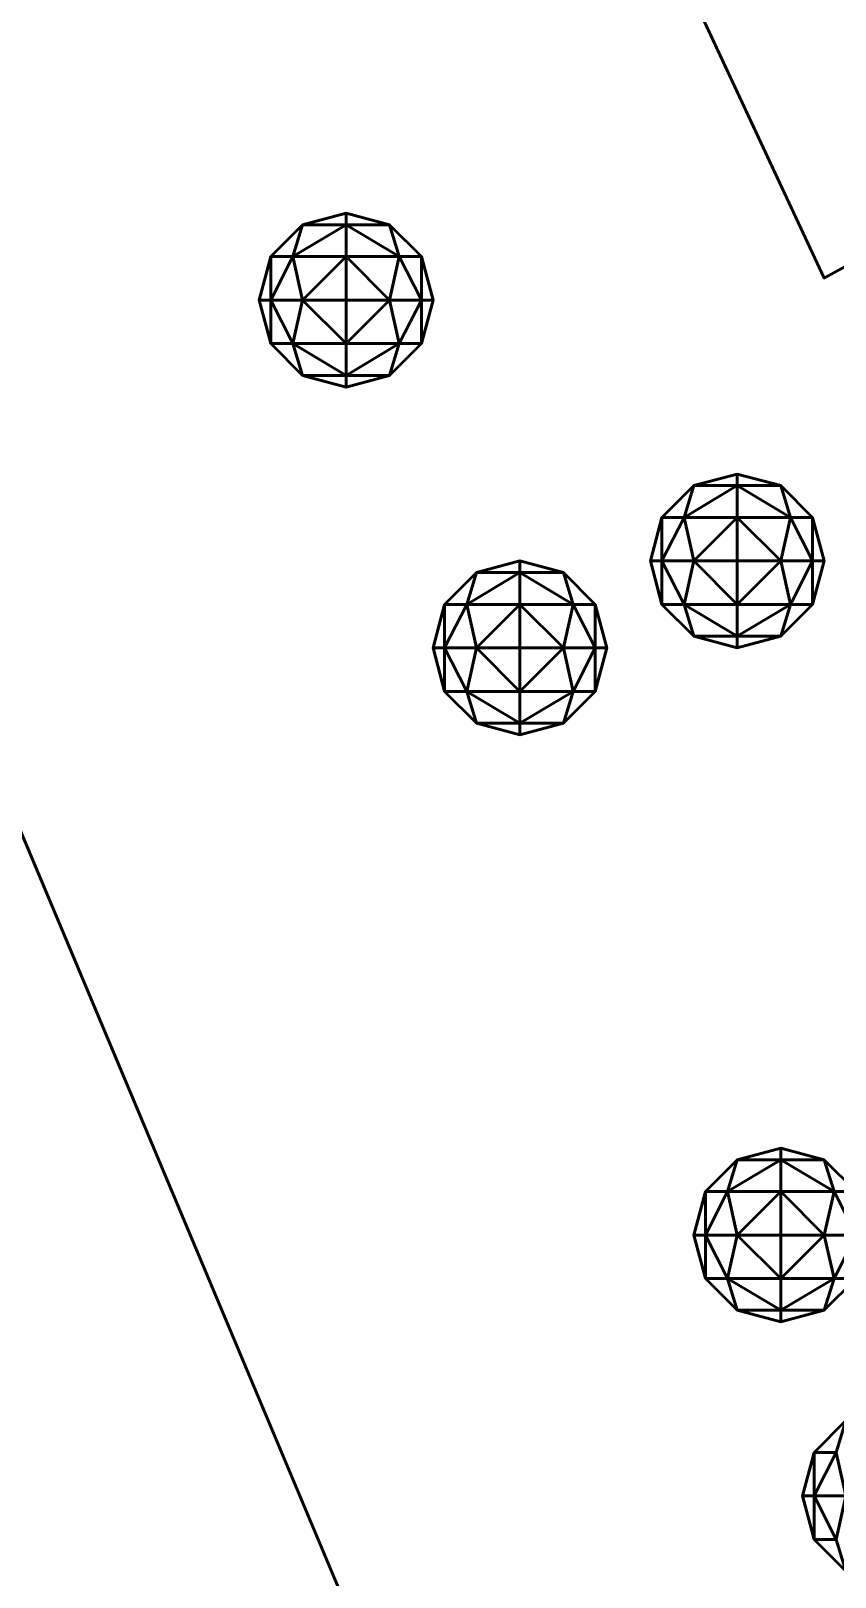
# Model space of a CAD drawing. Header units: metres. Extents: x -246 to 254, y -250 to 250.
# Drawn here: x -56.25 to -37.75, y -8.87 to 26.69 of the extents above; entities that cross this region are included whole.
import ezdxf

# ---------------------------------------------------------------- set-up
doc = ezdxf.new("R2010")
doc.units = ezdxf.units.M
doc.header["$LTSCALE"] = 5.08
doc.layers.add('一般', color=7, linetype='Continuous', lineweight=5)

# ---------------------------------------------------------------- blocks, each defined once
blk = doc.blocks.new('市街地地図 (3D)')
at = {"layer": '一般', "color": 31, "linetype": 'Continuous', "lineweight": 50}
for points, invisible_edges in [([(-60, 59, 6), (-68, 64, 6), (-63.5, 67, 6), (-60, 59, 6)], 13), ([(-60, 59), (-68, 64), (-63.5, 67), (-60, 59)], 13), ([(-60, 59, 6), (-64.5, 56.5, 6), (-68, 64, 6), (-60, 59, 6)], 12), ([(-60, 59), (-64.5, 56.5), (-68, 64), (-60, 59)], 12)]:
    blk.add_3dface(points, dxfattribs=dict(at, invisible_edges=invisible_edges))
for points in [[(-68, 64), (-68, 64, 6), (-64.5, 56.5, 6), (-64.5, 56.5)], [(-64.5, 56.5), (-64.5, 56.5, 6), (-60, 59, 6), (-60, 59)]]:
    blk.add_3dface(points, dxfattribs=at)
blk = doc.blocks.new('アーケイド (3D)')
at = {"layer": '一般', "color": 1}
blk.add_blockref('市街地地図 (3D)', (0, 0), dxfattribs=at)
blk = doc.blocks.new('NW4 (3D)')
at = {"layer": '一般', "color": 254, "linetype": 'Continuous', "lineweight": 50}
for points in [[(-75.5, 57.732, -1), (-76.5, 57.732), (-75.5, 58)], [(-76.5, 57.732), (-75.5, 57.732, 1), (-75.5, 58)], [(-75.5, 57.732, 1), (-74.5, 57.732), (-75.5, 58)], [(-74.5, 57.732), (-75.5, 57.732, -1), (-75.5, 58)], [(-76.725, 57, -1.225), (-77.232, 57), (-76.5, 57.732)], [(-77.232, 57), (-76.725, 57, 1.225), (-76.5, 57.732)], [(-75.5, 57, -1.732), (-76.725, 57, -1.225), (-75.5, 57.732, -1)], [(-75.5, 57.732, -1), (-76.725, 57, -1.225), (-76.5, 57.732)], [(-76.5, 57.732), (-76.725, 57, 1.225), (-75.5, 57.732, 1)], [(-76.725, 57, 1.225), (-75.5, 57, 1.732), (-75.5, 57.732, 1)], [(-75.5, 57, 1.732), (-74.275, 57, 1.225), (-75.5, 57.732, 1)], [(-75.5, 57.732, 1), (-74.275, 57, 1.225), (-74.5, 57.732)], [(-74.5, 57.732), (-74.275, 57, -1.225), (-75.5, 57.732, -1)], [(-74.275, 57, -1.225), (-75.5, 57, -1.732), (-75.5, 57.732, -1)], [(-74.275, 57, 1.225), (-73.768, 57), (-74.5, 57.732)], [(-73.768, 57), (-74.275, 57, -1.225), (-74.5, 57.732)], [(-77.232, 56, -1), (-77.5, 56), (-77.232, 57)], [(-77.5, 56), (-77.232, 56, 1), (-77.232, 57)], [(-76.5, 56, -1.732), (-77.232, 56, -1), (-76.725, 57, -1.225)], [(-76.725, 57, -1.225), (-77.232, 56, -1), (-77.232, 57)], [(-77.232, 57), (-77.232, 56, 1), (-76.725, 57, 1.225)], [(-77.232, 56, 1), (-76.5, 56, 1.732), (-76.725, 57, 1.225)], [(-75.5, 57, -1.732), (-76.5, 56, -1.732), (-76.725, 57, -1.225)], [(-76.725, 57, 1.225), (-76.5, 56, 1.732), (-75.5, 57, 1.732)], [(-75.5, 56, -2), (-76.5, 56, -1.732), (-75.5, 57, -1.732)], [(-76.5, 56, 1.732), (-75.5, 56, 2), (-75.5, 57, 1.732)], [(-75.5, 56, 2), (-74.5, 56, 1.732), (-75.5, 57, 1.732)], [(-75.5, 57, 1.732), (-74.5, 56, 1.732), (-74.275, 57, 1.225)], [(-74.275, 57, -1.225), (-74.5, 56, -1.732), (-75.5, 57, -1.732)], [(-74.5, 56, -1.732), (-75.5, 56, -2), (-75.5, 57, -1.732)], [(-74.5, 56, 1.732), (-73.768, 56, 1), (-74.275, 57, 1.225)], [(-73.768, 56, -1), (-74.5, 56, -1.732), (-74.275, 57, -1.225)], [(-74.275, 57, 1.225), (-73.768, 56, 1), (-73.768, 57)], [(-73.768, 57), (-73.768, 56, -1), (-74.275, 57, -1.225)], [(-73.768, 56, 1), (-73.5, 56), (-73.768, 57)], [(-73.5, 56), (-73.768, 56, -1), (-73.768, 57)], [(-77.232, 56, -1), (-77.232, 55), (-77.5, 56)], [(-77.5, 56), (-77.232, 55), (-77.232, 56, 1)], [(-76.5, 56, -1.732), (-76.725, 55, -1.225), (-77.232, 56, -1)], [(-76.725, 55, -1.225), (-77.232, 55), (-77.232, 56, -1)], [(-77.232, 55), (-76.725, 55, 1.225), (-77.232, 56, 1)], [(-77.232, 56, 1), (-76.725, 55, 1.225), (-76.5, 56, 1.732)], [(-75.5, 55, -1.732), (-76.725, 55, -1.225), (-76.5, 56, -1.732)], [(-76.725, 55, 1.225), (-75.5, 55, 1.732), (-76.5, 56, 1.732)], [(-75.5, 56, -2), (-75.5, 55, -1.732), (-76.5, 56, -1.732)], [(-76.5, 56, 1.732), (-75.5, 55, 1.732), (-75.5, 56, 2)], [(-75.5, 56, 2), (-75.5, 55, 1.732), (-74.5, 56, 1.732)], [(-75.5, 55, 1.732), (-74.275, 55, 1.225), (-74.5, 56, 1.732)], [(-74.275, 55, -1.225), (-75.5, 55, -1.732), (-74.5, 56, -1.732)], [(-74.5, 56, -1.732), (-75.5, 55, -1.732), (-75.5, 56, -2)], [(-74.5, 56, 1.732), (-74.275, 55, 1.225), (-73.768, 56, 1)], [(-73.768, 56, -1), (-74.275, 55, -1.225), (-74.5, 56, -1.732)], [(-74.275, 55, 1.225), (-73.768, 55), (-73.768, 56, 1)], [(-73.768, 55), (-74.275, 55, -1.225), (-73.768, 56, -1)], [(-73.768, 56, 1), (-73.768, 55), (-73.5, 56)], [(-73.5, 56), (-73.768, 55), (-73.768, 56, -1)], [(-76.725, 55, -1.225), (-76.5, 54.268), (-77.232, 55)], [(-77.232, 55), (-76.5, 54.268), (-76.725, 55, 1.225)], [(-75.5, 55, -1.732), (-75.5, 54.268, -1), (-76.725, 55, -1.225)], [(-75.5, 54.268, -1), (-76.5, 54.268), (-76.725, 55, -1.225)], [(-76.5, 54.268), (-75.5, 54.268, 1), (-76.725, 55, 1.225)], [(-76.725, 55, 1.225), (-75.5, 54.268, 1), (-75.5, 55, 1.732)], [(-75.5, 55, 1.732), (-75.5, 54.268, 1), (-74.275, 55, 1.225)], [(-75.5, 54.268, 1), (-74.5, 54.268), (-74.275, 55, 1.225)], [(-74.5, 54.268), (-75.5, 54.268, -1), (-74.275, 55, -1.225)], [(-74.275, 55, -1.225), (-75.5, 54.268, -1), (-75.5, 55, -1.732)], [(-74.275, 55, 1.225), (-74.5, 54.268), (-73.768, 55)], [(-73.768, 55), (-74.5, 54.268), (-74.275, 55, -1.225)], [(-75.5, 54.268, -1), (-75.5, 54), (-76.5, 54.268)], [(-76.5, 54.268), (-75.5, 54), (-75.5, 54.268, 1)], [(-75.5, 54.268, 1), (-75.5, 54), (-74.5, 54.268)], [(-74.5, 54.268), (-75.5, 54), (-75.5, 54.268, -1)], [(-66.5, 51.732, -1), (-67.5, 51.732), (-66.5, 52)], [(-67.5, 51.732), (-66.5, 51.732, 1), (-66.5, 52)], [(-66.5, 51.732, 1), (-65.5, 51.732), (-66.5, 52)], [(-65.5, 51.732), (-66.5, 51.732, -1), (-66.5, 52)], [(-67.725, 51, -1.225), (-68.232, 51), (-67.5, 51.732)], [(-68.232, 51), (-67.725, 51, 1.225), (-67.5, 51.732)], [(-66.5, 51, -1.732), (-67.725, 51, -1.225), (-66.5, 51.732, -1)], [(-66.5, 51.732, -1), (-67.725, 51, -1.225), (-67.5, 51.732)], [(-67.5, 51.732), (-67.725, 51, 1.225), (-66.5, 51.732, 1)], [(-67.725, 51, 1.225), (-66.5, 51, 1.732), (-66.5, 51.732, 1)], [(-66.5, 51, 1.732), (-65.275, 51, 1.225), (-66.5, 51.732, 1)], [(-66.5, 51.732, 1), (-65.275, 51, 1.225), (-65.5, 51.732)], [(-65.5, 51.732), (-65.275, 51, -1.225), (-66.5, 51.732, -1)], [(-65.275, 51, -1.225), (-66.5, 51, -1.732), (-66.5, 51.732, -1)], [(-65.275, 51, 1.225), (-64.768, 51), (-65.5, 51.732)], [(-64.768, 51), (-65.275, 51, -1.225), (-65.5, 51.732)], [(-68.232, 50, -1), (-68.5, 50), (-68.232, 51)], [(-68.5, 50), (-68.232, 50, 1), (-68.232, 51)], [(-67.5, 50, -1.732), (-68.232, 50, -1), (-67.725, 51, -1.225)], [(-67.725, 51, -1.225), (-68.232, 50, -1), (-68.232, 51)], [(-68.232, 51), (-68.232, 50, 1), (-67.725, 51, 1.225)], [(-68.232, 50, 1), (-67.5, 50, 1.732), (-67.725, 51, 1.225)], [(-66.5, 51, -1.732), (-67.5, 50, -1.732), (-67.725, 51, -1.225)], [(-67.725, 51, 1.225), (-67.5, 50, 1.732), (-66.5, 51, 1.732)], [(-66.5, 50, -2), (-67.5, 50, -1.732), (-66.5, 51, -1.732)], [(-67.5, 50, 1.732), (-66.5, 50, 2), (-66.5, 51, 1.732)], [(-66.5, 50, 2), (-65.5, 50, 1.732), (-66.5, 51, 1.732)], [(-66.5, 51, 1.732), (-65.5, 50, 1.732), (-65.275, 51, 1.225)], [(-65.275, 51, -1.225), (-65.5, 50, -1.732), (-66.5, 51, -1.732)], [(-65.5, 50, -1.732), (-66.5, 50, -2), (-66.5, 51, -1.732)], [(-65.5, 50, 1.732), (-64.768, 50, 1), (-65.275, 51, 1.225)], [(-64.768, 50, -1), (-65.5, 50, -1.732), (-65.275, 51, -1.225)], [(-65.275, 51, 1.225), (-64.768, 50, 1), (-64.768, 51)], [(-64.768, 51), (-64.768, 50, -1), (-65.275, 51, -1.225)], [(-64.768, 50, 1), (-64.5, 50), (-64.768, 51)], [(-64.5, 50), (-64.768, 50, -1), (-64.768, 51)], [(-68.232, 50, -1), (-68.232, 49), (-68.5, 50)], [(-68.5, 50), (-68.232, 49), (-68.232, 50, 1)], [(-67.5, 50, -1.732), (-67.725, 49, -1.225), (-68.232, 50, -1)], [(-67.725, 49, -1.225), (-68.232, 49), (-68.232, 50, -1)], [(-68.232, 49), (-67.725, 49, 1.225), (-68.232, 50, 1)], [(-68.232, 50, 1), (-67.725, 49, 1.225), (-67.5, 50, 1.732)], [(-66.5, 49, -1.732), (-67.725, 49, -1.225), (-67.5, 50, -1.732)], [(-67.725, 49, 1.225), (-66.5, 49, 1.732), (-67.5, 50, 1.732)], [(-66.5, 50, -2), (-66.5, 49, -1.732), (-67.5, 50, -1.732)], [(-67.5, 50, 1.732), (-66.5, 49, 1.732), (-66.5, 50, 2)], [(-66.5, 50, 2), (-66.5, 49, 1.732), (-65.5, 50, 1.732)], [(-66.5, 49, 1.732), (-65.275, 49, 1.225), (-65.5, 50, 1.732)], [(-65.275, 49, -1.225), (-66.5, 49, -1.732), (-65.5, 50, -1.732)], [(-65.5, 50, -1.732), (-66.5, 49, -1.732), (-66.5, 50, -2)], [(-65.5, 50, 1.732), (-65.275, 49, 1.225), (-64.768, 50, 1)], [(-64.768, 50, -1), (-65.275, 49, -1.225), (-65.5, 50, -1.732)], [(-65.275, 49, 1.225), (-64.768, 49), (-64.768, 50, 1)], [(-64.768, 49), (-65.275, 49, -1.225), (-64.768, 50, -1)], [(-64.768, 50, 1), (-64.768, 49), (-64.5, 50)], [(-64.5, 50), (-64.768, 49), (-64.768, 50, -1)], [(-67.725, 49, -1.225), (-67.5, 48.268), (-68.232, 49)], [(-68.232, 49), (-67.5, 48.268), (-67.725, 49, 1.225)], [(-66.5, 49, -1.732), (-66.5, 48.268, -1), (-67.725, 49, -1.225)], [(-66.5, 48.268, -1), (-67.5, 48.268), (-67.725, 49, -1.225)], [(-67.5, 48.268), (-66.5, 48.268, 1), (-67.725, 49, 1.225)], [(-67.725, 49, 1.225), (-66.5, 48.268, 1), (-66.5, 49, 1.732)], [(-66.5, 49, 1.732), (-66.5, 48.268, 1), (-65.275, 49, 1.225)], [(-66.5, 48.268, 1), (-65.5, 48.268), (-65.275, 49, 1.225)], [(-65.5, 48.268), (-66.5, 48.268, -1), (-65.275, 49, -1.225)], [(-65.275, 49, -1.225), (-66.5, 48.268, -1), (-66.5, 49, -1.732)], [(-65.275, 49, 1.225), (-65.5, 48.268), (-64.768, 49)], [(-64.768, 49), (-65.5, 48.268), (-65.275, 49, -1.225)], [(-66.5, 48.268, -1), (-66.5, 48), (-67.5, 48.268)], [(-67.5, 48.268), (-66.5, 48), (-66.5, 48.268, 1)], [(-66.5, 48.268, 1), (-66.5, 48), (-65.5, 48.268)], [(-65.5, 48.268), (-66.5, 48), (-66.5, 48.268, -1)]]:
    blk.add_3dface(points, dxfattribs=at)
at = {"layer": '一般', "color": 161, "linetype": 'Continuous', "lineweight": 50}
for points in [[(-71.5, 49.732, -1), (-72.5, 49.732), (-71.5, 50)], [(-72.5, 49.732), (-71.5, 49.732, 1), (-71.5, 50)], [(-71.5, 49.732, 1), (-70.5, 49.732), (-71.5, 50)], [(-70.5, 49.732), (-71.5, 49.732, -1), (-71.5, 50)], [(-72.725, 49, -1.225), (-73.232, 49), (-72.5, 49.732)], [(-73.232, 49), (-72.725, 49, 1.225), (-72.5, 49.732)], [(-71.5, 49, -1.732), (-72.725, 49, -1.225), (-71.5, 49.732, -1)], [(-71.5, 49.732, -1), (-72.725, 49, -1.225), (-72.5, 49.732)], [(-72.5, 49.732), (-72.725, 49, 1.225), (-71.5, 49.732, 1)], [(-72.725, 49, 1.225), (-71.5, 49, 1.732), (-71.5, 49.732, 1)], [(-71.5, 49, 1.732), (-70.275, 49, 1.225), (-71.5, 49.732, 1)], [(-71.5, 49.732, 1), (-70.275, 49, 1.225), (-70.5, 49.732)], [(-70.5, 49.732), (-70.275, 49, -1.225), (-71.5, 49.732, -1)], [(-70.275, 49, -1.225), (-71.5, 49, -1.732), (-71.5, 49.732, -1)], [(-70.275, 49, 1.225), (-69.768, 49), (-70.5, 49.732)], [(-69.768, 49), (-70.275, 49, -1.225), (-70.5, 49.732)], [(-73.232, 48, -1), (-73.5, 48), (-73.232, 49)], [(-73.5, 48), (-73.232, 48, 1), (-73.232, 49)], [(-72.5, 48, -1.732), (-73.232, 48, -1), (-72.725, 49, -1.225)], [(-72.725, 49, -1.225), (-73.232, 48, -1), (-73.232, 49)], [(-73.232, 49), (-73.232, 48, 1), (-72.725, 49, 1.225)], [(-73.232, 48, 1), (-72.5, 48, 1.732), (-72.725, 49, 1.225)], [(-71.5, 49, -1.732), (-72.5, 48, -1.732), (-72.725, 49, -1.225)], [(-72.725, 49, 1.225), (-72.5, 48, 1.732), (-71.5, 49, 1.732)], [(-71.5, 48, -2), (-72.5, 48, -1.732), (-71.5, 49, -1.732)], [(-72.5, 48, 1.732), (-71.5, 48, 2), (-71.5, 49, 1.732)], [(-71.5, 48, 2), (-70.5, 48, 1.732), (-71.5, 49, 1.732)], [(-71.5, 49, 1.732), (-70.5, 48, 1.732), (-70.275, 49, 1.225)], [(-70.275, 49, -1.225), (-70.5, 48, -1.732), (-71.5, 49, -1.732)], [(-70.5, 48, -1.732), (-71.5, 48, -2), (-71.5, 49, -1.732)], [(-70.5, 48, 1.732), (-69.768, 48, 1), (-70.275, 49, 1.225)], [(-69.768, 48, -1), (-70.5, 48, -1.732), (-70.275, 49, -1.225)], [(-70.275, 49, 1.225), (-69.768, 48, 1), (-69.768, 49)], [(-69.768, 49), (-69.768, 48, -1), (-70.275, 49, -1.225)], [(-69.768, 48, 1), (-69.5, 48), (-69.768, 49)], [(-69.5, 48), (-69.768, 48, -1), (-69.768, 49)], [(-73.232, 48, -1), (-73.232, 47), (-73.5, 48)], [(-73.5, 48), (-73.232, 47), (-73.232, 48, 1)], [(-72.5, 48, -1.732), (-72.725, 47, -1.225), (-73.232, 48, -1)], [(-72.725, 47, -1.225), (-73.232, 47), (-73.232, 48, -1)], [(-73.232, 47), (-72.725, 47, 1.225), (-73.232, 48, 1)], [(-73.232, 48, 1), (-72.725, 47, 1.225), (-72.5, 48, 1.732)], [(-71.5, 47, -1.732), (-72.725, 47, -1.225), (-72.5, 48, -1.732)], [(-72.725, 47, 1.225), (-71.5, 47, 1.732), (-72.5, 48, 1.732)], [(-71.5, 48, -2), (-71.5, 47, -1.732), (-72.5, 48, -1.732)], [(-72.5, 48, 1.732), (-71.5, 47, 1.732), (-71.5, 48, 2)], [(-71.5, 48, 2), (-71.5, 47, 1.732), (-70.5, 48, 1.732)], [(-71.5, 47, 1.732), (-70.275, 47, 1.225), (-70.5, 48, 1.732)], [(-70.275, 47, -1.225), (-71.5, 47, -1.732), (-70.5, 48, -1.732)], [(-70.5, 48, -1.732), (-71.5, 47, -1.732), (-71.5, 48, -2)], [(-70.5, 48, 1.732), (-70.275, 47, 1.225), (-69.768, 48, 1)], [(-69.768, 48, -1), (-70.275, 47, -1.225), (-70.5, 48, -1.732)], [(-70.275, 47, 1.225), (-69.768, 47), (-69.768, 48, 1)], [(-69.768, 47), (-70.275, 47, -1.225), (-69.768, 48, -1)], [(-69.768, 48, 1), (-69.768, 47), (-69.5, 48)], [(-69.5, 48), (-69.768, 47), (-69.768, 48, -1)], [(-72.725, 47, -1.225), (-72.5, 46.268), (-73.232, 47)], [(-73.232, 47), (-72.5, 46.268), (-72.725, 47, 1.225)], [(-71.5, 47, -1.732), (-71.5, 46.268, -1), (-72.725, 47, -1.225)], [(-71.5, 46.268, -1), (-72.5, 46.268), (-72.725, 47, -1.225)], [(-72.5, 46.268), (-71.5, 46.268, 1), (-72.725, 47, 1.225)], [(-72.725, 47, 1.225), (-71.5, 46.268, 1), (-71.5, 47, 1.732)], [(-71.5, 47, 1.732), (-71.5, 46.268, 1), (-70.275, 47, 1.225)], [(-71.5, 46.268, 1), (-70.5, 46.268), (-70.275, 47, 1.225)], [(-70.5, 46.268), (-71.5, 46.268, -1), (-70.275, 47, -1.225)], [(-70.275, 47, -1.225), (-71.5, 46.268, -1), (-71.5, 47, -1.732)], [(-70.275, 47, 1.225), (-70.5, 46.268), (-69.768, 47)], [(-69.768, 47), (-70.5, 46.268), (-70.275, 47, -1.225)], [(-71.5, 46.268, -1), (-71.5, 46), (-72.5, 46.268)], [(-72.5, 46.268), (-71.5, 46), (-71.5, 46.268, 1)], [(-71.5, 46.268, 1), (-71.5, 46), (-70.5, 46.268)], [(-70.5, 46.268), (-71.5, 46), (-71.5, 46.268, -1)], [(-65.5, 36.232, -1), (-66.5, 36.232), (-65.5, 36.5)], [(-66.5, 36.232), (-65.5, 36.232, 1), (-65.5, 36.5)], [(-65.5, 36.232, 1), (-64.5, 36.232), (-65.5, 36.5)], [(-64.5, 36.232), (-65.5, 36.232, -1), (-65.5, 36.5)], [(-66.725, 35.5, -1.225), (-67.232, 35.5), (-66.5, 36.232)], [(-67.232, 35.5), (-66.725, 35.5, 1.225), (-66.5, 36.232)], [(-65.5, 35.5, -1.732), (-66.725, 35.5, -1.225), (-65.5, 36.232, -1)], [(-65.5, 36.232, -1), (-66.725, 35.5, -1.225), (-66.5, 36.232)], [(-66.5, 36.232), (-66.725, 35.5, 1.225), (-65.5, 36.232, 1)], [(-66.725, 35.5, 1.225), (-65.5, 35.5, 1.732), (-65.5, 36.232, 1)], [(-65.5, 35.5, 1.732), (-64.275, 35.5, 1.225), (-65.5, 36.232, 1)], [(-65.5, 36.232, 1), (-64.275, 35.5, 1.225), (-64.5, 36.232)], [(-64.5, 36.232), (-64.275, 35.5, -1.225), (-65.5, 36.232, -1)], [(-64.275, 35.5, -1.225), (-65.5, 35.5, -1.732), (-65.5, 36.232, -1)], [(-64.275, 35.5, 1.225), (-63.768, 35.5), (-64.5, 36.232)], [(-63.768, 35.5), (-64.275, 35.5, -1.225), (-64.5, 36.232)], [(-67.232, 34.5, -1), (-67.5, 34.5), (-67.232, 35.5)], [(-67.5, 34.5), (-67.232, 34.5, 1), (-67.232, 35.5)], [(-66.5, 34.5, -1.732), (-67.232, 34.5, -1), (-66.725, 35.5, -1.225)], [(-66.725, 35.5, -1.225), (-67.232, 34.5, -1), (-67.232, 35.5)], [(-67.232, 35.5), (-67.232, 34.5, 1), (-66.725, 35.5, 1.225)], [(-67.232, 34.5, 1), (-66.5, 34.5, 1.732), (-66.725, 35.5, 1.225)], [(-65.5, 35.5, -1.732), (-66.5, 34.5, -1.732), (-66.725, 35.5, -1.225)], [(-66.725, 35.5, 1.225), (-66.5, 34.5, 1.732), (-65.5, 35.5, 1.732)], [(-65.5, 34.5, -2), (-66.5, 34.5, -1.732), (-65.5, 35.5, -1.732)], [(-66.5, 34.5, 1.732), (-65.5, 34.5, 2), (-65.5, 35.5, 1.732)], [(-65.5, 34.5, 2), (-64.5, 34.5, 1.732), (-65.5, 35.5, 1.732)], [(-65.5, 35.5, 1.732), (-64.5, 34.5, 1.732), (-64.275, 35.5, 1.225)], [(-64.275, 35.5, -1.225), (-64.5, 34.5, -1.732), (-65.5, 35.5, -1.732)], [(-64.5, 34.5, -1.732), (-65.5, 34.5, -2), (-65.5, 35.5, -1.732)], [(-64.5, 34.5, 1.732), (-63.768, 34.5, 1), (-64.275, 35.5, 1.225)], [(-63.768, 34.5, -1), (-64.5, 34.5, -1.732), (-64.275, 35.5, -1.225)], [(-64.275, 35.5, 1.225), (-63.768, 34.5, 1), (-63.768, 35.5)], [(-63.768, 35.5), (-63.768, 34.5, -1), (-64.275, 35.5, -1.225)], [(-67.232, 34.5, -1), (-67.232, 33.5), (-67.5, 34.5)], [(-67.5, 34.5), (-67.232, 33.5), (-67.232, 34.5, 1)], [(-66.5, 34.5, -1.732), (-66.725, 33.5, -1.225), (-67.232, 34.5, -1)], [(-66.725, 33.5, -1.225), (-67.232, 33.5), (-67.232, 34.5, -1)], [(-67.232, 33.5), (-66.725, 33.5, 1.225), (-67.232, 34.5, 1)], [(-67.232, 34.5, 1), (-66.725, 33.5, 1.225), (-66.5, 34.5, 1.732)], [(-65.5, 33.5, -1.732), (-66.725, 33.5, -1.225), (-66.5, 34.5, -1.732)], [(-66.725, 33.5, 1.225), (-65.5, 33.5, 1.732), (-66.5, 34.5, 1.732)], [(-65.5, 34.5, -2), (-65.5, 33.5, -1.732), (-66.5, 34.5, -1.732)], [(-66.5, 34.5, 1.732), (-65.5, 33.5, 1.732), (-65.5, 34.5, 2)], [(-65.5, 34.5, 2), (-65.5, 33.5, 1.732), (-64.5, 34.5, 1.732)], [(-65.5, 33.5, 1.732), (-64.275, 33.5, 1.225), (-64.5, 34.5, 1.732)], [(-64.275, 33.5, -1.225), (-65.5, 33.5, -1.732), (-64.5, 34.5, -1.732)], [(-64.5, 34.5, -1.732), (-65.5, 33.5, -1.732), (-65.5, 34.5, -2)], [(-64.5, 34.5, 1.732), (-64.275, 33.5, 1.225), (-63.768, 34.5, 1)], [(-63.768, 34.5, -1), (-64.275, 33.5, -1.225), (-64.5, 34.5, -1.732)], [(-64.275, 33.5, 1.225), (-63.768, 33.5), (-63.768, 34.5, 1)], [(-63.768, 33.5), (-64.275, 33.5, -1.225), (-63.768, 34.5, -1)], [(-66.725, 33.5, -1.225), (-66.5, 32.768), (-67.232, 33.5)], [(-67.232, 33.5), (-66.5, 32.768), (-66.725, 33.5, 1.225)], [(-65.5, 33.5, -1.732), (-65.5, 32.768, -1), (-66.725, 33.5, -1.225)], [(-65.5, 32.768, -1), (-66.5, 32.768), (-66.725, 33.5, -1.225)], [(-66.5, 32.768), (-65.5, 32.768, 1), (-66.725, 33.5, 1.225)], [(-66.725, 33.5, 1.225), (-65.5, 32.768, 1), (-65.5, 33.5, 1.732)], [(-65.5, 33.5, 1.732), (-65.5, 32.768, 1), (-64.275, 33.5, 1.225)], [(-65.5, 32.768, 1), (-64.5, 32.768), (-64.275, 33.5, 1.225)], [(-64.5, 32.768), (-65.5, 32.768, -1), (-64.275, 33.5, -1.225)], [(-64.275, 33.5, -1.225), (-65.5, 32.768, -1), (-65.5, 33.5, -1.732)], [(-64.275, 33.5, 1.225), (-64.5, 32.768), (-63.768, 33.5)], [(-63.768, 33.5), (-64.5, 32.768), (-64.275, 33.5, -1.225)], [(-65.5, 32.768, -1), (-65.5, 32.5), (-66.5, 32.768)], [(-66.5, 32.768), (-65.5, 32.5), (-65.5, 32.768, 1)], [(-65.5, 32.768, 1), (-65.5, 32.5), (-64.5, 32.768)], [(-64.5, 32.768), (-65.5, 32.5), (-65.5, 32.768, -1)]]:
    blk.add_3dface(points, dxfattribs=at)
at = {"layer": '一般', "color": 4, "linetype": 'Continuous', "lineweight": 50}
for points in [[(-64.225, 29.5, -1.225), (-64.732, 29.5), (-64, 30.232)], [(-64.732, 29.5), (-64.225, 29.5, 1.225), (-64, 30.232)], [(-64.732, 28.5, -1), (-65, 28.5), (-64.732, 29.5)], [(-65, 28.5), (-64.732, 28.5, 1), (-64.732, 29.5)], [(-64, 28.5, -1.732), (-64.732, 28.5, -1), (-64.225, 29.5, -1.225)], [(-64.225, 29.5, -1.225), (-64.732, 28.5, -1), (-64.732, 29.5)], [(-64.732, 29.5), (-64.732, 28.5, 1), (-64.225, 29.5, 1.225)], [(-64.732, 28.5, 1), (-64, 28.5, 1.732), (-64.225, 29.5, 1.225)], [(-64.732, 28.5, -1), (-64.732, 27.5), (-65, 28.5)], [(-65, 28.5), (-64.732, 27.5), (-64.732, 28.5, 1)], [(-64, 28.5, -1.732), (-64.225, 27.5, -1.225), (-64.732, 28.5, -1)], [(-64.225, 27.5, -1.225), (-64.732, 27.5), (-64.732, 28.5, -1)], [(-64.732, 27.5), (-64.225, 27.5, 1.225), (-64.732, 28.5, 1)], [(-64.732, 28.5, 1), (-64.225, 27.5, 1.225), (-64, 28.5, 1.732)], [(-64.225, 27.5, -1.225), (-64, 26.768), (-64.732, 27.5)], [(-64.732, 27.5), (-64, 26.768), (-64.225, 27.5, 1.225)]]:
    blk.add_3dface(points, dxfattribs=at)
blk = doc.blocks.new('敷地 (3D)')
at = {"layer": '一般', "color": 19, "linetype": 'Continuous', "lineweight": 50}
for points in [[(-272.5, 285.5, 0.1), (227.5, 285.5, 0.1), (227.5, -214.5, 0.1), (-272.5, -214.5, 0.1)], [(-272.5, 285.5), (227.5, 285.5), (227.5, -214.5), (-272.5, -214.5)]]:
    blk.add_3dface(points, dxfattribs=at)
blk = doc.blocks.new('高層建築・集合住宅 (3D)')
at = {"layer": '一般', "color": 172, "linetype": 'Continuous', "lineweight": 50, "invisible_edges": 8}
for points in [[(-105.8, 46, 60), (-94, 18.4, 60), (-75.6, 26.2, 60), (-87.2, 53.8, 60)], [(-105.8, 46), (-94, 18.4), (-75.6, 26.2), (-87.2, 53.8)]]:
    blk.add_3dface(points, dxfattribs=at)
at = {"layer": '一般', "color": 172, "linetype": 'Continuous', "lineweight": 50}
blk.add_3dface([(-75.6, 26.2), (-75.6, 26.2, 60), (-87.2, 53.8, 60), (-87.2, 53.8)], dxfattribs=at)
at = {"layer": '一般', "color": 7}
for name, p in [('敷地 (3D)', (0, 0)), ('アーケイド (3D)', (0, 0, 2.4)), ('市街地地図 (3D)', (0, 0)), ('NW4 (3D)', (0, 0, 2))]:
    blk.add_blockref(name, p, dxfattribs=at)
at = {"layer": '一般', "color": 1}
for name, p in [('アーケイド (3D)', (0, 0, 2.4)), ('市街地地図 (3D)', (0, 0)), ('アーケイド (3D)', (0, 0, 2.4)), ('市街地地図 (3D)', (0, 0))]:
    blk.add_blockref(name, p, dxfattribs=at)
at = {"layer": '一般', "color": 31}
for name, p in [('アーケイド (3D)', (0, 0, 2.4)), ('市街地地図 (3D)', (0, 0))]:
    blk.add_blockref(name, p, dxfattribs=at)

msp = doc.modelspace()

# ---------------------------------------------------------------- block references
at = {"layer": '一般', "color": 7}
for name, p in [('高層建築・集合住宅 (3D)', (26.5, -35.5)), ('アーケイド (3D)', (26.5, -35.5, 2.4)), ('市街地地図 (3D)', (26.5, -35.5))]:
    msp.add_blockref(name, p, dxfattribs=at)

doc.saveas('drawing.dxf')
